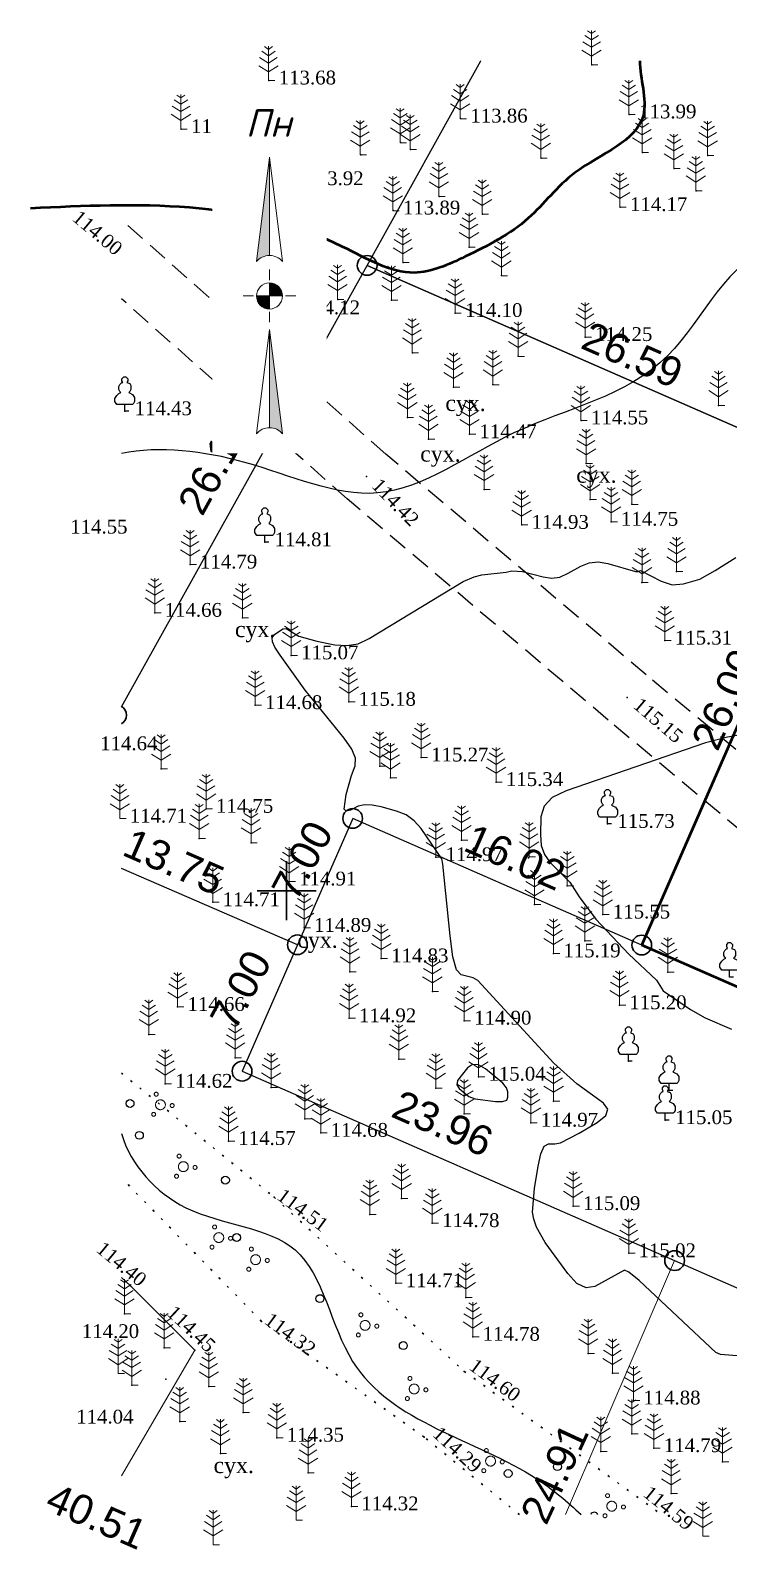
# Model space of a CAD drawing. Header units: millimetres. Extents: x 5405437 to 5405527.1, y 5524916.6 to 5524993.8.
# Drawn here: x 5405437 to 5405472.4, y 5524916.6 to 5524993.7 of the extents above; entities that cross this region are included whole.
import ezdxf
from ezdxf.enums import TextEntityAlignment as Align

# ---------------------------------------------------------------- set-up
doc = ezdxf.new("R2010")
doc.units = ezdxf.units.MM
doc.set_wipeout_variables(frame=1)
for name, pattern in [('DASHEDX2', [1.5, 1, -0.5]), ('HIDDEN', [0.5, 0, -0.5]), ('суцільна', [50, 50, 0])]:
    doc.linetypes.add(name, pattern=pattern)
for name, color, linetype, lineweight in [('#Лист (текст_ПН)', 250, 'Continuous', 0), ('#Штамп', 250, 'Continuous', 0), ('11900000', 1, 'Continuous', 30), ('82323000', 185, 'Сеточный', 20), ('Контур', 7, 'HIDDEN', 30), ('ограждение', 7, 'ZABOR', 20), ('ТОЧКИ', 7, 'Continuous', 30), ('усл. знак', 7, 'суцільна', 20)]:
    doc.layers.add(name, color=color, linetype=linetype, lineweight=lineweight)
for name, color, linetype in [('горизонтали', 42, 'Continuous'), ('дороги', 7, 'Continuous'), ('Ділянки_Межі', 10, 'Continuous'), ('надписи', 7, 'Continuous'), ('отметки', 7, 'Continuous'), ('промеры', 185, 'Continuous'), ('Растительность', 7, 'Continuous')]:
    doc.layers.add(name, color=color, linetype=linetype)
doc.styles.get("Standard").update_dxf_attribs({"font": 'arial.ttf'})
doc.styles.add('times', font='times.ttf')
doc.styles.add('Мой_Топо', font='isocpeui.ttf')
doc.linetypes.add('ZABOR', pattern='A,1,-0.1,[132,ltypeshp.shx,S=0.25,R=0,X=-0.1,Y=0],-0.4,1', length=2.5)
doc.linetypes.add('ЗаборДерПр', pattern='A,1,[130,ltypeshp.shx,S=0.25,R=0,X=0,Y=-0.25],1.5', length=2.5)
doc.linetypes.add('Сеточный', pattern='A,2.2,["<",Standard,S=0.5,R=90,X=0,Y=0],2.2,["<",Standard,S=0.5,R=270,X=-0.5,Y=0],0.1', length=4.5)

# ---------------------------------------------------------------- blocks, each defined once
blk = doc.blocks.new('A$C51FE15A3')
at = {"layer": 'Растительность', "color": 94, "lineweight": 0}
for points in [[(-0.201, 1.726), (0, 1.584), (0.201, 1.726)], [(0, 1.75), (0, 0), (0.319, 0)], [(-0.447, 1.172), (0, 0.895), (0.447, 1.172)], [(-0.343, 1.489), (0, 1.267), (0.343, 1.489)], [(-0.493, 0.753), (0, 0.444), (0.493, 0.753)]]:
    blk.add_lwpolyline(points, dxfattribs=at)
blk = doc.blocks.new('A$C2ACB5305')
at = {"layer": 'Растительность'}
blk.add_lwpolyline([(0.2, 0), (0.2, 0), (0, 0), (0, 0.35), (-0.4, 0.35), (-0.5, 0.5), (-0.5, 0.65), (-0.4, 0.8), (-0.3, 0.9), (-0.2, 0.95), (-0.25, 1), (-0.3, 1.1), (-0.3, 1.25), (-0.25, 1.35), (-0.15, 1.45), (-0.1, 1.45), (-0.15, 1.55), (-0.15, 1.65), (-0.05, 1.75), (0.05, 1.75), (0.15, 1.65), (0.15, 1.55), (0.1, 1.45), (0.25, 1.4), (0.3, 1.3), (0.3, 1.1), (0.25, 1), (0.2, 0.95), (0.4, 0.85), (0.5, 0.7), (0.5, 0.5), (0.45, 0.4), (0.4, 0.35), (0, 0.35)], dxfattribs=at)
blk = doc.blocks.new('A$C72385B22')
at = {"layer": 'усл. знак'}
for centre, radius in [((0, 0), 0.625), ((-0.02, 1.49), 0.25), ((-1.29, -0.64), 0.25), ((1.28, -0.76), 0.25)]:
    blk.add_circle(centre, radius, dxfattribs=at)
blk = doc.blocks.new('*U6')
at = {"color": 0}
for points in [[(-0.113, 0), (-0.109, -0.029), (-0.097, -0.056)], [(-0.113, 0), (-0.097, -0.056), (0, 0)], [(-0.097, -0.056), (0, -0.113), (0, 0)], [(-0.097, -0.056), (-0.08, -0.08), (-0.056, -0.097)], [(-0.097, -0.056), (-0.056, -0.097), (0, -0.113)], [(-0.056, -0.097), (-0.029, -0.109), (0, -0.113)]]:
    blk.add_solid(points, dxfattribs=at)
blk = doc.blocks.new('*U7')
at = {"color": 0}
for points in [[(0, 0), (0.097, 0.056), (0, 0.113)], [(0.097, 0.056), (0.029, 0.109), (0, 0.113)], [(0, 0), (0.113, 0), (0.097, 0.056)], [(0.097, 0.056), (0.056, 0.097), (0.029, 0.109)], [(0.097, 0.056), (0.08, 0.08), (0.056, 0.097)], [(0.113, 0), (0.109, 0.029), (0.097, 0.056)]]:
    blk.add_solid(points, dxfattribs=at)
blk = doc.blocks.new('*U8')
at = {"color": 0}
for points in [[(0, -1.136), (0.021, -1.138), (0, -0.288)], [(0.021, -1.138), (0.042, -1.142), (0, -0.288)], [(0.042, -1.142), (0.062, -1.15), (0, -0.288)], [(0.062, -1.15), (0.081, -1.16), (0, -0.288)], [(0.081, -1.16), (0.098, -1.173), (0, -0.288)], [(0.098, -1.173), (0.113, -1.188), (0, -0.288)]]:
    blk.add_solid(points, dxfattribs=at)
blk = doc.blocks.new('*U9')
at = {"color": 0}
for points in [[(-0.113, 0.297), (-0.098, 0.312), (0, 1.197)], [(-0.098, 0.312), (-0.081, 0.325), (0, 1.197)], [(-0.081, 0.325), (-0.062, 0.335), (0, 1.197)], [(-0.062, 0.335), (-0.042, 0.343), (0, 1.197)], [(-0.042, 0.343), (-0.021, 0.347), (0, 1.197)], [(-0.021, 0.347), (0, 0.349), (0, 1.197)]]:
    blk.add_solid(points, dxfattribs=at)
blk = doc.blocks.new('#Північ')
at = {"color": 7}
blk.add_wipeout([(-2.901, 10.635), (2.901, 10.635), (2.901, -7.981), (-2.901, -7.981)], dxfattribs=at).dxf.layer = '#Лист (текст_ПН)'
at = {"layer": '#Лист (текст_ПН)'}
for p, q in [((-0.663, 1.748), (0, 7.043)), ((0, 7.043), (0, 2.052)), ((0, 7.043), (0.663, 1.748)), ((0, 1.337), (0, 0.807)), ((-1.337, 0), (-0.807, 0)), ((-0.662, 0), (0.662, 0)), ((0, 0.662), (0, -0.662)), ((1.337, 0), (0.807, 0)), ((0, -1.337), (0, -0.807)), ((-0.663, -6.99), (0, -1.695)), ((0, -1.695), (0.663, -6.99)), ((0, -1.695), (0, -6.686))]:
    blk.add_line(p, q, dxfattribs=at)
at = {"layer": '#Лист (текст_ПН)', "flags": 128}
for points in [[(0, 7.043), (-0.663, 1.748, -0.218585), (0, 2.052)], [(0, 0), (-0.662, 0, 0.414214), (0, -0.662)]]:
    blk.add_lwpolyline(points, format="xyb", close=True, dxfattribs=at)
at = {"layer": '#Лист (текст_ПН)'}
blk.add_circle((0, 0), 0.662, dxfattribs=at)
for centre in [(0, 1.178), (0, -7.56)]:
    blk.add_arc(centre, 0.874, 40.67981, 139.32019, dxfattribs=at)
at = {"layer": '#Лист (текст_ПН)', "xscale": 5.883850111352785, "yscale": 5.883850111352785, "zscale": 5.883850111352785}
for name in ['*U9', '*U6', '*U7', '*U8']:
    blk.add_blockref(name, (0, 0), dxfattribs=at)
at = {"layer": '#Лист (текст_ПН)', "style": 'Мой_Топо'}
blk.add_text('Пн', height=1.4, dxfattribs=at).set_placement((-1.217, 8.077))

msp = doc.modelspace()

# ---------------------------------------------------------------- linework, layer by layer
at = {"layer": '11900000', "color": 7}
for points in [[(5405450, 5524948.5, 0), (5405450, 5524951.5, 0)], [(5405450, 5524948.5, 0), (5405450, 5524951.5, 0)], [(5405448.5, 5524950, 0), (5405451.5, 5524950, 0)], [(5405448.5, 5524950, 0), (5405451.5, 5524950, 0)]]:
    msp.add_polyline3d(points, dxfattribs=at)
at = {"layer": '82323000', "color": 7, "elevation": 114.265}
msp.add_lwpolyline([(5405441.617, 5524930.375), (5405442.087, 5524929.95), (5405445.347, 5524926.687), (5405441.617, 5524920.316)], dxfattribs=at)
at = {"layer": 'горизонтали', "color": 32}
for points in [[(5405465.637, 5524929.912, 115), (5405465.197, 5524929.842, 115), (5405464.737, 5524930.062, 115), (5405464.267, 5524930.572, 115), (5405463.127, 5524932.142, 115), (5405462.677, 5524932.932, 115), (5405462.547, 5524933.342, 115), (5405462.487, 5524933.692, 115), (5405462.587, 5524934.882, 115), (5405462.767, 5524936.022, 115), (5405462.907, 5524936.652, 115), (5405463.077, 5524937.032, 115), (5405463.287, 5524937.152, 115), (5405463.617, 5524937.152, 115), (5405463.907, 5524937.202, 115), (5405464.857, 5524937.692, 115), (5405465.757, 5524938.242, 115), (5405466.197, 5524938.592, 115), (5405466.297, 5524938.912, 115), (5405466.077, 5524939.212, 115), (5405464.727, 5524940.202, 115), (5405463.567, 5524941.242, 115), (5405459.707, 5524945.442, 115), (5405459.477, 5524945.572, 115), (5405458.857, 5524945.732, 115), (5405458.627, 5524945.982, 115), (5405458.437, 5524946.642, 115), (5405458.297, 5524947.712, 115), (5405457.937, 5524951.352, 115), (5405457.887, 5524951.622, 115), (5405456.827, 5524953.152, 115), (5405456.477, 5524953.552, 115), (5405456.067, 5524953.842, 115), (5405455.587, 5524954.032, 115), (5405454.807, 5524954.252, 115), (5405454.337, 5524954.342, 115), (5405453.947, 5524954.352, 115), (5405453.637, 5524954.282, 115), (5405453.237, 5524954.092, 115), (5405453.027, 5524954.042, 115), (5405452.917, 5524954.142, 115), (5405453.017, 5524954.872, 115), (5405453.287, 5524955.852, 115), (5405453.477, 5524956.342, 115), (5405453.497, 5524956.722, 115), (5405453.307, 5524957.182, 115), (5405452.917, 5524957.732, 115), (5405450.937, 5524960.182, 115), (5405449.667, 5524961.942, 115), (5405449.397, 5524962.362, 115), (5405449.287, 5524962.622, 115), (5405449.277, 5524962.832, 115), (5405449.387, 5524962.992, 115), (5405449.807, 5524963.292, 115), (5405449.977, 5524963.302, 115), (5405450.617, 5524962.912, 115), (5405451.537, 5524962.662, 115), (5405452.457, 5524962.482, 115), (5405453.057, 5524962.432, 115), (5405453.637, 5524962.532, 115), (5405454.197, 5524962.792, 115), (5405458.957, 5524965.682, 115), (5405459.517, 5524965.932, 115), (5405459.917, 5524966.032, 115), (5405461.147, 5524966.162, 115), (5405461.427, 5524966.232, 115), (5405461.967, 5524966.202, 115), (5405463.017, 5524965.922, 115), (5405463.447, 5524965.852, 115), (5405463.877, 5524965.912, 115), (5405464.297, 5524966.102, 115), (5405464.927, 5524966.462, 115), (5405465.357, 5524966.642, 115), (5405465.817, 5524966.692, 115), (5405466.297, 5524966.602, 115), (5405467.717, 5524966.192, 115), (5405467.837, 5524966.192, 115), (5405467.957, 5524966.242, 115), (5405469.017, 5524965.712, 115), (5405469.577, 5524965.522, 115), (5405470.147, 5524965.572, 115), (5405470.967, 5524965.812, 115), (5405471.747, 5524966.242, 115), (5405472.797, 5524966.902, 115)], [(5405476.687, 5524958.562, 115.5), (5405472.377, 5524957.792, 115.5), (5405471.267, 5524957.502, 115.5), (5405464.187, 5524955.072, 115.5), (5405463.487, 5524954.732, 115.5), (5405463.067, 5524954.292, 115.5), (5405462.907, 5524953.742, 115.5), (5405462.887, 5524952.852, 115.5), (5405462.927, 5524952.292, 115.5), (5405463.087, 5524951.832, 115.5), (5405463.367, 5524951.452, 115.5), (5405464.377, 5524950.432, 115.5), (5405464.847, 5524949.682, 115.5), (5405465.697, 5524948.552, 115.5), (5405467.367, 5524946.772, 115.5), (5405468.777, 5524945.462, 115.5), (5405469.107, 5524944.912, 115.5), (5405469.107, 5524944.912, 115.5), (5405470.497, 5524943.972, 115.5), (5405471.247, 5524943.542, 115.5), (5405472.587, 5524942.982, 115.5)], [(5405473.067, 5524926.382, 115), (5405472.027, 5524926.462, 115), (5405471.787, 5524926.562, 115), (5405467.897, 5524930.222, 115), (5405467.377, 5524930.652, 115), (5405467.157, 5524930.752, 115), (5405465.637, 5524929.912, 115)]]:
    msp.add_polyline3d(points, dxfattribs=at)
msp.add_polyline3d([(5405459.257, 5524939.552, 115), (5405459.567, 5524939.442, 115), (5405460.597, 5524939.312, 115), (5405460.957, 5524939.302, 115), (5405461.177, 5524939.372, 115), (5405461.237, 5524939.522, 115), (5405461.237, 5524939.802, 115), (5405461.167, 5524940.002, 115), (5405460.977, 5524940.242, 115), (5405460.097, 5524940.962, 115), (5405459.737, 5524941.162, 115), (5405459.437, 5524941.182, 115), (5405459.177, 5524941.012, 115), (5405458.667, 5524940.372, 115), (5405458.647, 5524940.152, 115), (5405458.757, 5524939.962, 115), (5405459.257, 5524939.552, 115)], close=True, dxfattribs=at)
at = {"layer": 'горизонтали', "color": 32, "lineweight": 50}
msp.add_open_spline([(5405467.921, 5524992.097), (5405467.933, 5524991.221), (5405468.91, 5524988.396), (5405464.569, 5524986.946), (5405462.356, 5524983.825), (5405459.428, 5524982.316), (5405456.094, 5524980.808), (5405449.137, 5524985.176), (5405442.411, 5524984.868), (5405436.998, 5524984.621)], degree=3, knots=[538.537076, 538.537076, 538.537076, 538.537076, 541.272332, 545.791542, 549.120773, 552.867699, 555.568363, 559.441425, 575.409403, 575.409403, 575.409403, 575.409403], dxfattribs=at)
at = {"layer": 'горизонтали', "color": 32}
for points, knots in [([(5405480.846, 5524992.097), (5405481.046, 5524991.416), (5405481.933, 5524989.981), (5405481.276, 5524986.482), (5405479.664, 5524981.676), (5405476.395, 5524982.667), (5405472.63, 5524982.751), (5405469.845, 5524975.495), (5405461.721, 5524974.077), (5405454.931, 5524968.818), (5405448.24, 5524972.028), (5405443.578, 5524972.573), (5405441.617, 5524972.19)], [502.08732, 502.08732, 502.08732, 502.08732, 504.287382, 506.675276, 513.000573, 514.62659, 516.235076, 523.922474, 532.65983, 540.226502, 547.133951, 553.299283, 553.299283, 553.299283, 553.299283]), ([(5405441.617, 5524937.675), (5405442.104, 5524936.069), (5405444.802, 5524933.035), (5405451.566, 5524932.913), (5405452.841, 5524923.414), (5405460.714, 5524921.994), (5405464.253, 5524918.995), (5405464.953, 5524918.345)], [594.123113, 594.123113, 594.123113, 594.123113, 599.108283, 605.048663, 611.412942, 622.521559, 625.396507, 625.396507, 625.396507, 625.396507])]:
    msp.add_open_spline(points, degree=3, knots=knots, dxfattribs=at)
at = {"layer": 'дороги', "color": 7, "linetype": 'DASHEDX2', "elevation": 112.707}
for points in [[(5405518.902, 5524918.345), (5405516.109, 5524920.874), (5405507.325, 5524928.213), (5405498.739, 5524935.236), (5405488.419, 5524943.754), (5405478.555, 5524952.36), (5405468.249, 5524960.953), (5405455.043, 5524972.142), (5405441.617, 5524984.044)], [(5405514.44, 5524918.345), (5405514.139, 5524918.61), (5405505.413, 5524925.901), (5405496.835, 5524932.918), (5405486.477, 5524941.466), (5405476.607, 5524950.078), (5405466.319, 5524958.657), (5405453.079, 5524969.874), (5405441.617, 5524980.035)]]:
    msp.add_lwpolyline(points, dxfattribs=at)
at = {"layer": 'Ділянки_Межі', "lineweight": 25}
for points in [[(5405491.715, 5524992.097), (5405481.853, 5524969.573), (5405478.451, 5524971.063), (5405454.09, 5524981.728)], [(5405454.09, 5524981.728), (5405459.865, 5524992.097)], [(5405441.617, 5524959.331), (5405454.09, 5524981.728), (5405478.451, 5524971.063), (5405468.029, 5524947.243), (5405453.355, 5524953.667), (5405450.548, 5524947.255), (5405441.617, 5524951.134)], [(5405524.361, 5524922.58), (5405520.904, 5524924.094), (5405503.281, 5524931.809), (5405485.638, 5524939.534), (5405468.029, 5524947.243), (5405453.355, 5524953.667), (5405450.548, 5524947.255), (5405447.741, 5524940.842), (5405469.694, 5524931.231), (5405499.127, 5524918.345)]]:
    msp.add_lwpolyline(points, dxfattribs=at)
at = {"layer": 'Ділянки_Межі', "lineweight": 50}
msp.add_lwpolyline([(5405468.029, 5524947.243), (5405478.451, 5524971.063), (5405481.853, 5524969.573), (5405496.065, 5524963.351), (5405485.638, 5524939.534)], close=True, dxfattribs=at)
at = {"layer": 'Ділянки_Межі', "lineweight": 0}
for points in [[(5405441.617, 5524951.134), (5405450.548, 5524947.255), (5405447.741, 5524940.842), (5405469.694, 5524931.231), (5405464.148, 5524918.345)], [(5405464.148, 5524918.345), (5405469.694, 5524931.231), (5405499.127, 5524918.345)]]:
    msp.add_lwpolyline(points, dxfattribs=at)
at = {"layer": 'Контур', "color": 7, "linetype": 'HIDDEN', "elevation": 113.339}
for points in [[(5405441.617, 5524940.748), (5405449.367, 5524934.449), (5405459.02, 5524925.611), (5405469.03, 5524918.345)], [(5405461.815, 5524918.345), (5405456.979, 5524922.281), (5405448.731, 5524928.148), (5405441.617, 5524935.432)]]:
    msp.add_lwpolyline(points, dxfattribs=at)
at = {"layer": 'ограждение', "color": 7, "linetype": 'ЗаборДерПр', "elevation": 107.24}
msp.add_lwpolyline([(5405441.617, 5524959.338), (5405443.298, 5524962.351), (5405459.866, 5524992.097)], dxfattribs=at)
at = {"layer": 'отметки', "color": 7}
for p in [(5405465.498, 5524991.905, 113.979), (5405449.101, 5524991.107, 113.682), (5405458.827, 5524989.174, 113.857), (5405467.393, 5524989.387, 113.986), (5405444.653, 5524988.64, 113.858), (5405455.785, 5524987.958, 113.903), (5405456.294, 5524987.612, 113.908), (5405449.098, 5524986.862, 113.864), (5405453.762, 5524987.337, 113.886), (5405462.921, 5524987.172, 113.905), (5405468.062, 5524987.457, 114.097), (5405471.381, 5524987.31, 114.196), (5405450.504, 5524985.999, 113.925), (5405469.679, 5524986.649, 114.123), (5405470.784, 5524985.517, 114.281), (5405455.406, 5524984.51, 113.894), (5405457.749, 5524985.221, 113.89), (5405466.931, 5524984.683, 114.172), (5405459.946, 5524984.325, 113.96), (5405459.272, 5524982.658, 113.962), (5405455.918, 5524981.877, 113.976), (5405460.915, 5524981.209, 114.065), (5405452.604, 5524980, 114.121), (5405455.328, 5524979.964, 114.071), (5405458.565, 5524979.31, 114.098), (5405465.157, 5524978.091, 114.255), (5405456.394, 5524977.296, 114.178), (5405461.762, 5524977.119, 114.27), (5405458.478, 5524975.549, 114.183), (5405460.476, 5524975.679, 114.289), (5405471.921, 5524974.623, 114.608), (5405441.788, 5524974.326, 114.435), (5405456.139, 5524974.014, 114.367), (5405464.948, 5524973.861, 114.545), (5405457.21, 5524972.91, 114.496), (5405459.287, 5524973.16, 114.469), (5405465.201, 5524971.678, 114.642), (5405454.061, 5524971.008, 114.419), (5405460.021, 5524970.361, 114.72), (5405465.41, 5524969.853, 114.708), (5405467.518, 5524969.604, 114.744), (5405461.933, 5524968.561, 114.928), (5405466.47, 5524968.719, 114.75), (5405448.892, 5524967.676, 114.81), (5405445.104, 5524966.546, 114.792), (5405469.792, 5524966.189, 114.916), (5405468.037, 5524965.643, 115.049), (5405443.312, 5524964.099, 114.657), (5405447.755, 5524963.843, 114.919), (5405469.203, 5524962.689, 115.315), (5405450.239, 5524961.94, 115.065), (5405467.284, 5524959.805, 115.15), (5405448.409, 5524959.412, 114.68), (5405453.155, 5524959.582, 115.181), (5405456.837, 5524956.757, 115.273), (5405443.635, 5524956.175, 114.708), (5405454.726, 5524956.312, 115.065), (5405455.279, 5524955.728, 115.03), (5405460.631, 5524955.511, 115.341), (5405445.917, 5524954.155, 114.745), (5405466.289, 5524953.388, 115.731), (5405445.566, 5524952.653, 114.833), (5405448.197, 5524952.435, 114.802), (5405458.884, 5524952.561, 115.206), (5405457.57, 5524951.7, 114.967), (5405462.271, 5524951.67, 115.468), (5405462.307, 5524951.72, 115.463), (5405450.135, 5524950.466, 114.906), (5405464.249, 5524950.249, 115.483), (5405446.253, 5524949.413, 114.708), (5405462.584, 5524949.296, 115.404), (5405466.057, 5524948.788, 115.55), (5405450.893, 5524948.112, 114.894), (5405465.145, 5524947.456, 115.379), (5405463.547, 5524946.818, 115.189), (5405454.809, 5524946.565, 114.834), (5405453.219, 5524945.885, 114.89), (5405469.352, 5524945.867, 115.588), (5405457.398, 5524944.883, 114.894), (5405444.473, 5524944.1, 114.662), (5405466.895, 5524944.188, 115.197), (5405453.174, 5524943.527, 114.916), (5405459.02, 5524943.405, 114.903), (5405443.006, 5524942.711, 114.583), (5405447.394, 5524941.522, 114.643), (5405455.702, 5524941.456, 114.962), (5405467.348, 5524941.342, 115.116), (5405459.742, 5524940.561, 115.041), (5405443.846, 5524940.202, 114.624), (5405449.214, 5524940.008, 114.651), (5405457.579, 5524939.982, 114.97), (5405469.41, 5524939.866, 115.136), (5405463.555, 5524939.327, 114.936), (5405450.927, 5524938.429, 114.673), (5405459.015, 5524938.675, 114.972), (5405462.404, 5524938.228, 114.969), (5405469.221, 5524938.355, 115.053), (5405451.739, 5524937.712, 114.679), (5405447.052, 5524937.299, 114.573), (5405449.367, 5524934.449, 114.513), (5405455.841, 5524934.387, 114.758), (5405464.546, 5524933.996, 115.093), (5405454.231, 5524933.578, 114.764), (5405457.397, 5524933.132, 114.784), (5405467.368, 5524931.604, 115.017), (5405442.087, 5524929.95, 114.396), (5405455.548, 5524930.082, 114.711), (5405459.097, 5524929.363, 114.8), (5405441.776, 5524928.535, 114.341), (5405448.731, 5524928.148, 114.316), (5405443.787, 5524926.813, 114.392), (5405445.347, 5524926.687, 114.448), (5405459.45, 5524927.366, 114.782), (5405465.304, 5524926.516, 114.935), (5405443.88, 5524925.214, 114.418), (5405459.02, 5524925.611, 114.605), (5405466.54, 5524925.513, 114.884), (5405442.142, 5524924.912, 114.218), (5405446.049, 5524924.842, 114.426), (5405467.603, 5524924.131, 114.88), (5405444.575, 5524923.062, 114.307), (5405447.804, 5524923.519, 114.395), (5405449.506, 5524922.247, 114.353), (5405456.979, 5524922.281, 114.291), (5405467.518, 5524922.44, 114.824), (5405446.639, 5524921.44, 114.366), (5405465.951, 5524921.554, 114.671), (5405468.647, 5524921.713, 114.79), (5405472.13, 5524921.019, 114.758), (5405451.09, 5524920.456, 114.293), (5405469.516, 5524919.409, 114.684), (5405453.292, 5524918.761, 114.322)]:
    msp.add_point(p, dxfattribs=at)
at = {"layer": 'Растительность', "color": 7}
for centre in [(5405442.056, 5524939.201), (5405442.53, 5524937.589), (5405446.896, 5524935.312), (5405447.466, 5524932.404), (5405451.692, 5524929.302, 114.5), (5405455.923, 5524926.92), (5405461.246, 5524920.429), (5405463.745, 5524920.777)]:
    msp.add_circle(centre, 0.2, dxfattribs=at)
for centre, start, end in [((5405465.619, 5524918.266), 90.1282, 156.62348), ((5405465.618, 5524918.266), 23.37652, 89.8718)]:
    msp.add_arc(centre, 0.2, start, end, dxfattribs=at)
at = {"layer": 'ТОЧКИ'}
for centre in [(5405454.09, 5524981.728), (5405453.355, 5524953.667), (5405450.548, 5524947.255), (5405468.029, 5524947.243, 107.24), (5405447.741, 5524940.842), (5405469.694, 5524931.231)]:
    msp.add_circle(centre, 0.5, dxfattribs=at)
msp.add_arc((5405441.382, 5524958.909, 107.24), 0.5, 298.12472, 61.87546, dxfattribs=at)

# ---------------------------------------------------------------- block references
at = {"layer": 'Растительность', "color": 7}
for name, p in [('A$C51FE15A3', (5405465.48, 5524991.9, 113.98)), ('A$C51FE15A3', (5405449.08, 5524991.1, 113.68)), ('A$C51FE15A3', (5405458.81, 5524989.17, 113.86)), ('A$C51FE15A3', (5405467.37, 5524989.38, 113.99)), ('A$C51FE15A3', (5405444.64, 5524988.64, 113.86)), ('A$C51FE15A3', (5405453.74, 5524987.33, 113.89)), ('A$C51FE15A3', (5405455.77, 5524987.95, 113.9)), ('A$C51FE15A3', (5405456.28, 5524987.61, 113.91)), ('A$C51FE15A3', (5405468.05, 5524987.45, 114.1)), ('A$C51FE15A3', (5405449.08, 5524986.86, 113.86)), ('A$C51FE15A3', (5405462.9, 5524987.17, 113.9)), ('A$C51FE15A3', (5405469.66, 5524986.64, 114.12)), ('A$C51FE15A3', (5405471.37, 5524987.3, 114.2)), ('A$C51FE15A3', (5405450.49, 5524985.99, 113.92)), ('A$C51FE15A3', (5405457.73, 5524985.22, 113.89)), ('A$C51FE15A3', (5405470.77, 5524985.51, 114.28)), ('A$C51FE15A3', (5405455.39, 5524984.5, 113.89)), ('A$C51FE15A3', (5405459.93, 5524984.32, 113.96)), ('A$C51FE15A3', (5405466.92, 5524984.68, 114.17)), ('A$C51FE15A3', (5405459.26, 5524982.65, 113.96)), ('A$C51FE15A3', (5405455.9, 5524981.87, 113.98)), ('A$C51FE15A3', (5405460.9, 5524981.2, 114.06)), ('A$C51FE15A3', (5405452.59, 5524980, 114.12)), ('A$C51FE15A3', (5405455.32, 5524979.96, 114.07)), ('A$C51FE15A3', (5405458.55, 5524979.3, 114.1)), ('A$C51FE15A3', (5405465.15, 5524978.09, 114.25)), ('A$C51FE15A3', (5405456.38, 5524977.29, 114.18)), ('A$C51FE15A3', (5405461.75, 5524977.11, 114.27)), ('A$C51FE15A3', (5405458.47, 5524975.54, 114.18)), ('A$C51FE15A3', (5405460.47, 5524975.67, 114.29)), ('A$C2ACB5305', (5405441.788, 5524974.326, 114.435)), ('A$C51FE15A3', (5405471.92, 5524974.62, 114.61)), ('A$C51FE15A3', (5405456.13, 5524974.01, 114.37)), ('A$C51FE15A3', (5405464.94, 5524973.86, 114.55)), ('A$C51FE15A3', (5405457.2, 5524972.91, 114.5)), ('A$C51FE15A3', (5405459.28, 5524973.16, 114.47)), ('A$C51FE15A3', (5405465.2, 5524971.67, 114.64)), ('A$C51FE15A3', (5405460.02, 5524970.36, 114.72)), ('A$C51FE15A3', (5405465.41, 5524969.85, 114.71)), ('A$C51FE15A3', (5405467.52, 5524969.6, 114.74)), ('A$C51FE15A3', (5405461.93, 5524968.56, 114.93)), ('A$C51FE15A3', (5405466.47, 5524968.72, 114.75)), ('A$C2ACB5305', (5405448.892, 5524967.676, 114.81)), ('A$C51FE15A3', (5405445.104, 5524966.546, 114.792)), ('A$C51FE15A3', (5405469.79, 5524966.19, 114.92)), ('A$C51FE15A3', (5405468.04, 5524965.64, 115.05)), ('A$C51FE15A3', (5405443.312, 5524964.099, 114.657)), ('A$C51FE15A3', (5405447.755, 5524963.843, 114.919)), ('A$C51FE15A3', (5405469.2, 5524962.69, 115.31)), ('A$C51FE15A3', (5405450.239, 5524961.94, 115.065)), ('A$C51FE15A3', (5405453.155, 5524959.582, 115.181)), ('A$C51FE15A3', (5405448.409, 5524959.412, 114.68)), ('A$C51FE15A3', (5405456.837, 5524956.757, 115.273)), ('A$C51FE15A3', (5405443.635, 5524956.175, 114.708)), ('A$C51FE15A3', (5405454.726, 5524956.312, 115.065)), ('A$C51FE15A3', (5405455.279, 5524955.728, 115.03)), ('A$C51FE15A3', (5405460.631, 5524955.511, 115.341)), ('A$C51FE15A3', (5405441.541, 5524953.655, 114.709)), ('A$C51FE15A3', (5405445.917, 5524954.155, 114.745)), ('A$C51FE15A3', (5405445.566, 5524952.653, 114.833)), ('A$C2ACB5305', (5405466.289, 5524953.388, 115.731)), ('A$C51FE15A3', (5405448.197, 5524952.435, 114.802)), ('A$C51FE15A3', (5405458.884, 5524952.561, 115.206)), ('A$C51FE15A3', (5405457.57, 5524951.7, 114.967)), ('A$C51FE15A3', (5405462.307, 5524951.72, 115.463)), ('A$C51FE15A3', (5405450.135, 5524950.466, 114.906)), ('A$C51FE15A3', (5405464.249, 5524950.249, 115.483)), ('A$C51FE15A3', (5405446.253, 5524949.413, 114.708)), ('A$C51FE15A3', (5405462.584, 5524949.296, 115.404)), ('A$C51FE15A3', (5405466.057, 5524948.788, 115.55)), ('A$C51FE15A3', (5405450.893, 5524948.112, 114.894)), ('A$C51FE15A3', (5405465.145, 5524947.456, 115.379)), ('A$C51FE15A3', (5405454.809, 5524946.565, 114.834)), ('A$C51FE15A3', (5405463.547, 5524946.818, 115.189)), ('A$C51FE15A3', (5405453.219, 5524945.885, 114.89)), ('A$C51FE15A3', (5405469.352, 5524945.867, 115.588)), ('A$C2ACB5305', (5405472.486, 5524945.62, 115.639)), ('A$C51FE15A3', (5405457.398, 5524944.883, 114.894)), ('A$C51FE15A3', (5405466.895, 5524944.188, 115.197)), ('A$C51FE15A3', (5405444.473, 5524944.1, 114.662)), ('A$C51FE15A3', (5405453.174, 5524943.527, 114.916)), ('A$C51FE15A3', (5405459.02, 5524943.405, 114.903)), ('A$C51FE15A3', (5405443.006, 5524942.711, 114.583)), ('A$C51FE15A3', (5405447.394, 5524941.522, 114.643)), ('A$C51FE15A3', (5405455.702, 5524941.456, 114.962)), ('A$C2ACB5305', (5405467.348, 5524941.342, 115.116)), ('A$C51FE15A3', (5405459.742, 5524940.561, 115.041)), ('A$C51FE15A3', (5405443.846, 5524940.202, 114.624)), ('A$C51FE15A3', (5405449.214, 5524940.008, 114.651)), ('A$C51FE15A3', (5405457.579, 5524939.982, 114.97)), ('A$C2ACB5305', (5405469.41, 5524939.866, 115.136)), ('A$C51FE15A3', (5405463.555, 5524939.327, 114.936)), ('A$C51FE15A3', (5405450.927, 5524938.429, 114.673)), ('A$C51FE15A3', (5405459.015, 5524938.675, 114.972)), ('A$C51FE15A3', (5405462.404, 5524938.228, 114.969)), ('A$C2ACB5305', (5405469.221, 5524938.355, 115.053)), ('A$C51FE15A3', (5405447.052, 5524937.299, 114.573)), ('A$C51FE15A3', (5405451.739, 5524937.712, 114.679)), ('A$C51FE15A3', (5405455.841, 5524934.387, 114.758)), ('A$C51FE15A3', (5405454.231, 5524933.578, 114.764)), ('A$C51FE15A3', (5405464.546, 5524933.996, 115.093)), ('A$C51FE15A3', (5405457.397, 5524933.132, 114.784)), ('A$C51FE15A3', (5405467.368, 5524931.604, 115.017)), ('A$C51FE15A3', (5405455.548, 5524930.082, 114.711)), ('A$C51FE15A3', (5405459.097, 5524929.363, 114.8)), ('A$C51FE15A3', (5405441.776, 5524928.535, 114.341)), ('A$C51FE15A3', (5405459.45, 5524927.366, 114.782)), ('A$C51FE15A3', (5405443.787, 5524926.813, 114.392)), ('A$C51FE15A3', (5405465.304, 5524926.516, 114.935)), ('A$C51FE15A3', (5405441.448, 5524925.504, 114.259)), ('A$C51FE15A3', (5405442.142, 5524924.912, 114.218)), ('A$C51FE15A3', (5405466.54, 5524925.513, 114.884)), ('A$C51FE15A3', (5405446.049, 5524924.842, 114.426)), ('A$C51FE15A3', (5405467.603, 5524924.131, 114.88)), ('A$C51FE15A3', (5405447.804, 5524923.519, 114.395)), ('A$C51FE15A3', (5405444.575, 5524923.062, 114.307)), ('A$C51FE15A3', (5405449.506, 5524922.247, 114.353)), ('A$C51FE15A3', (5405467.518, 5524922.44, 114.824)), ('A$C51FE15A3', (5405446.639, 5524921.44, 114.366)), ('A$C51FE15A3', (5405465.951, 5524921.554, 114.671)), ('A$C51FE15A3', (5405468.647, 5524921.713, 114.79)), ('A$C51FE15A3', (5405451.09, 5524920.456, 114.293)), ('A$C51FE15A3', (5405472.13, 5524921.019, 114.758)), ('A$C51FE15A3', (5405453.292, 5524918.761, 114.322)), ('A$C51FE15A3', (5405469.516, 5524919.409, 114.684)), ('A$C51FE15A3', (5405450.485, 5524918.057, 114.244)), ('A$C51FE15A3', (5405471.123, 5524917.247, 114.63)), ('A$C51FE15A3', (5405446.274, 5524916.818, 114.27))]:
    msp.add_blockref(name, p, dxfattribs=at)
at = {"layer": 'усл. знак', "color": 7, "linetype": 'суцільна', "lineweight": 13, "xscale": 0.3999999998750298, "yscale": 0.3999999998750298, "zscale": 0.3999999998750298, "rotation": 265.3647753868261}
for p in [(5405443.599, 5524939.138, 113.339), (5405444.761, 5524935.998), (5405446.561, 5524932.4), (5405448.427, 5524931.278), (5405453.987, 5524927.945), (5405456.476, 5524924.717), (5405460.352, 5524921.057), (5405466.504, 5524918.771)]:
    msp.add_blockref('A$C72385B22', p, dxfattribs=at)

# ---------------------------------------------------------------- texts
at = {"layer": 'надписи', "color": 7, "style": 'times'}
for p in [(5405458.058, 5524975.14, 111.861), (5405456.784, 5524972.57, 111.861), (5405464.701, 5524971.499, 111.861), (5405447.38, 5524963.664, 111.861), (5405450.549, 5524947.902, 111.861), (5405446.295, 5524921.25, 111.861)]:
    msp.add_text('сух.', height=0.8, dxfattribs=at).set_placement(p, align=Align.TOP_LEFT)
at = {"layer": 'отметки', "color": 7, "style": 'times'}
for s, p in [('113.68', (5405449.601, 5524991.607, 113.682)), ('113.99', (5405467.893, 5524989.887, 113.986)), ('113.86', (5405445.153, 5524989.14, 113.858)), ('113.86', (5405459.327, 5524989.674, 113.857)), ('113.92', (5405451.004, 5524986.499, 113.925)), ('113.89', (5405455.906, 5524985.01, 113.894)), ('114.17', (5405467.431, 5524985.183, 114.172)), ('114.12', (5405450.819, 5524979.947, 114.121)), ('114.10', (5405459.065, 5524979.81, 114.098)), ('114.25', (5405465.657, 5524978.591, 114.255)), ('114.43', (5405442.288, 5524974.826, 114.435)), ('114.47', (5405459.787, 5524973.66, 114.469)), ('114.55', (5405465.448, 5524974.361, 114.545)), ('114.93', (5405462.433, 5524969.061, 114.928)), ('114.75', (5405466.97, 5524969.219, 114.75)), ('114.55', (5405439.02, 5524968.82, 114.553)), ('114.81', (5405449.392, 5524968.176, 114.81)), ('114.79', (5405445.604, 5524967.046, 114.792)), ('114.66', (5405443.812, 5524964.599, 114.657)), ('115.31', (5405469.703, 5524963.189, 115.315)), ('115.07', (5405450.739, 5524962.44, 115.065)), ('114.68', (5405448.909, 5524959.912, 114.68)), ('115.18', (5405453.655, 5524960.082, 115.181)), ('114.64', (5405440.539, 5524957.827, 114.641)), ('115.27', (5405457.337, 5524957.257, 115.273)), ('115.34', (5405461.131, 5524956.011, 115.341)), ('114.75', (5405446.417, 5524954.655, 114.745)), ('114.71', (5405442.041, 5524954.155, 114.709)), ('115.73', (5405466.789, 5524953.888, 115.731)), ('114.97', (5405458.07, 5524952.2, 114.967)), ('114.91', (5405450.635, 5524950.966, 114.906)), ('114.71', (5405446.753, 5524949.913, 114.708)), ('115.55', (5405466.557, 5524949.288, 115.55)), ('114.89', (5405451.393, 5524948.612, 114.894)), ('114.83', (5405455.309, 5524947.065, 114.834)), ('115.19', (5405464.047, 5524947.318, 115.189)), ('114.66', (5405444.973, 5524944.6, 114.662)), ('115.20', (5405467.395, 5524944.688, 115.197)), ('114.92', (5405453.674, 5524944.027, 114.916)), ('114.90', (5405459.52, 5524943.905, 114.903)), ('114.62', (5405444.346, 5524940.702, 114.624)), ('115.04', (5405460.242, 5524941.061, 115.041)), ('114.68', (5405452.239, 5524938.212, 114.679)), ('114.97', (5405462.904, 5524938.728, 114.969)), ('115.05', (5405469.721, 5524938.855, 115.053)), ('114.57', (5405447.552, 5524937.799, 114.573)), ('115.09', (5405465.046, 5524934.496, 115.093)), ('114.78', (5405457.897, 5524933.632, 114.784)), ('115.02', (5405467.868, 5524932.104, 115.017)), ('114.71', (5405456.048, 5524930.582, 114.711)), ('114.20', (5405439.609, 5524928.001, 114.199)), ('114.78', (5405459.95, 5524927.866, 114.782)), ('114.88', (5405468.103, 5524924.631, 114.88)), ('114.04', (5405439.324, 5524923.664, 114.04)), ('114.35', (5405450.006, 5524922.747, 114.353)), ('114.79', (5405469.147, 5524922.213, 114.79)), ('114.32', (5405453.792, 5524919.261, 114.322))]:
    msp.add_text(s, height=0.7, dxfattribs=at).set_placement(p, align=Align.TOP_LEFT)
for s, rotation, p in [('114.00', 320.00978, (5405439.518, 5524984.587, 114)), ('114.42', 314.2381, (5405454.768, 5524970.999, 114.419)), ('115.15', 319.48162, (5405467.989, 5524959.86, 115.15)), ('114.51', 323.45013, (5405449.867, 5524934.949, 114.513)), ('114.40', 320.43545, (5405440.733, 5524932.263, 114.396)), ('114.45', 316.67489, (5405444.355, 5524929.025, 114.448)), ('114.32', 323.45013, (5405449.231, 5524928.648, 114.316)), ('114.60', 323.45013, (5405459.62, 5524926.318, 114.605)), ('114.29', 317.51605, (5405457.829, 5524922.886, 114.291)), ('114.59', 321.04763, (5405468.48, 5524919.866, 114.586))]:
    msp.add_text(s, height=0.7, rotation=rotation, dxfattribs=at).set_placement(p, align=Align.TOP_LEFT)
at = {"layer": 'промеры', "char_height": 1.5, "attachment_point": 1}
for s, insert, rotation in [('26.59', (5405465.455, 5524978.929), 336.35584), ('26.12', (5405444.409, 5524969.668, -107.24), 61.04316), ('26.00', (5405470.501, 5524957.613), 66.37949), ('13.75', (5405442.185, 5524953.21), 336.35584), ('7.00', (5405449.171, 5524950.096), 61.91278), ('16.02', (5405459.501, 5524953.44), 336.35584), ('7.00', (5405446.046, 5524943.537), 61.91278), ('23.96', (5405455.828, 5524939.936), 336.35584), ('24.91', (5405461.817, 5524918.376), 65.21549), ('40.51', (5405438.269, 5524920.003, -107.24), 336.35584)]:
    msp.add_mtext(s, dxfattribs=dict(at, insert=insert, rotation=rotation))

# ---------------------------------------------------------------- next in the draw order: block references
at = {"layer": '#Штамп'}
msp.add_blockref('#Північ', (5405449.134, 5524980.175, 242.873), dxfattribs=at)

doc.saveas('drawing.dxf')
